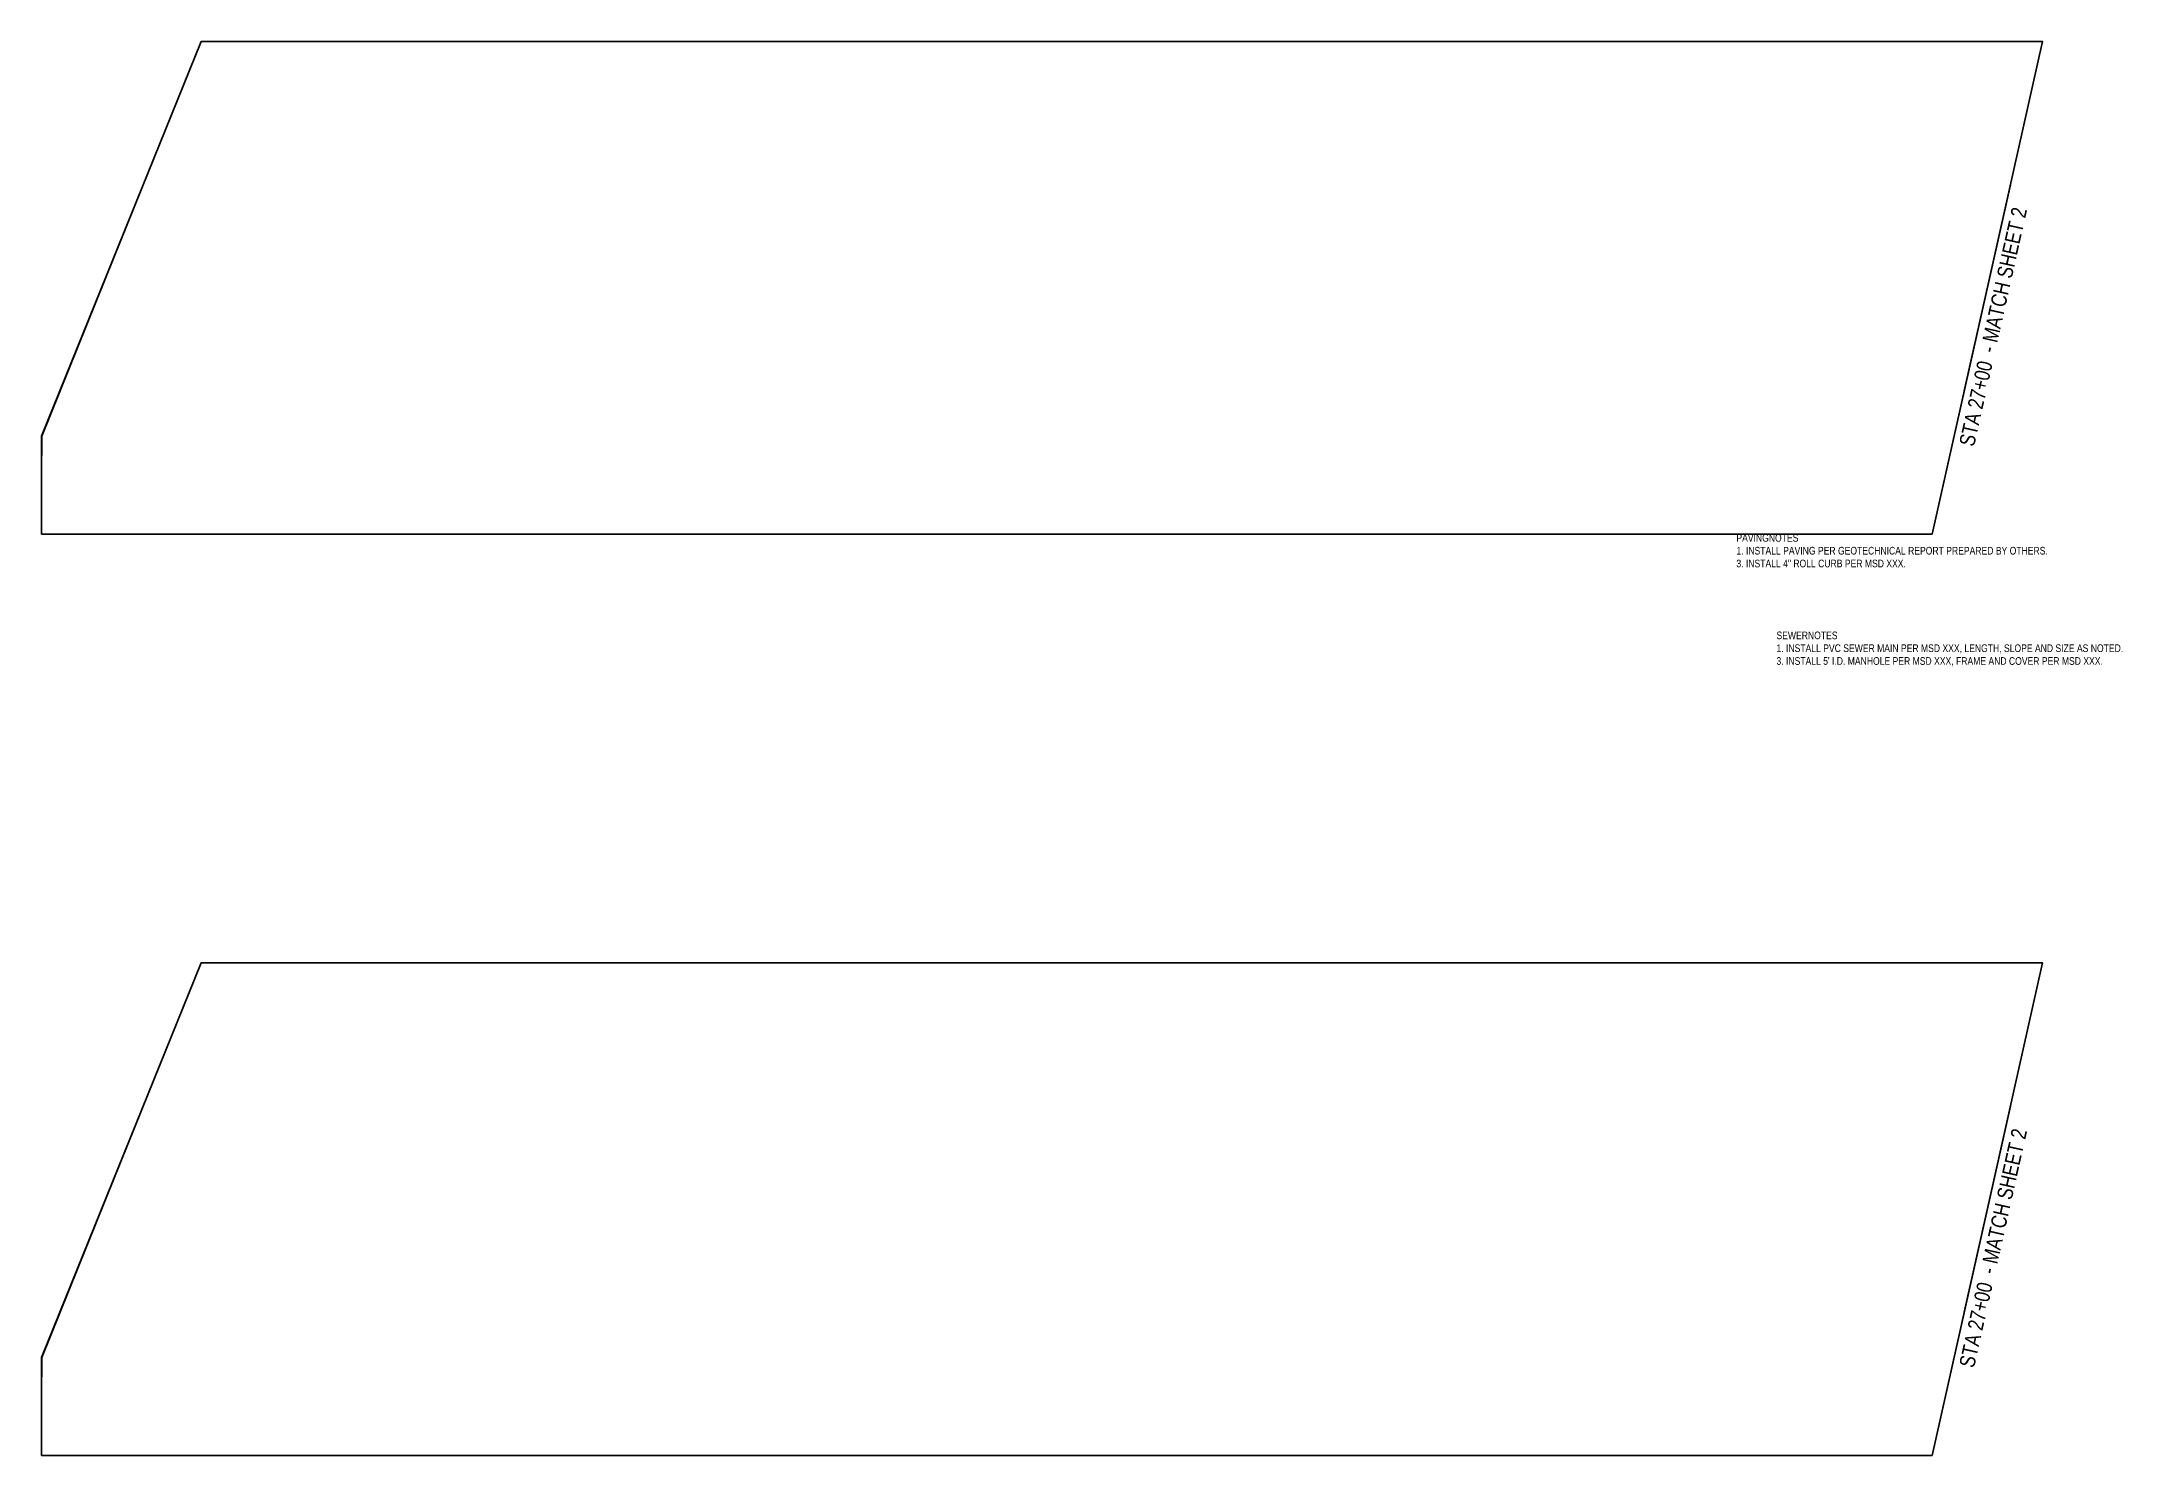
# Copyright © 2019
# Paper-space layout '1' of a CAD drawing. Header units: feet. Extents: x 2.6 to 29.7, y 3.9 to 22.3.
# The model-space entities are those that its viewports show. They can reach past a viewport. Long polylines and large blocks are cut down to what shows.
import ezdxf

# ---------------------------------------------------------------- set-up
doc = ezdxf.new("R2010")
doc.units = ezdxf.units.FT
doc.header["$MEASUREMENT"] = 0
for name, color, linetype in [('C-MATCHLINE', 251, 'Continuous'), ('C-SHEET', 7, 'Continuous'), ('PV-ANNO', 31, 'Continuous')]:
    doc.layers.add(name, color=color, linetype=linetype)
doc.layers.add('VP', color=7, linetype='Continuous', plot=False)
doc.styles.add('THIN', font='arial.ttf', dxfattribs={"width": 0.8, "height": 1.2})

msp = doc.modelspace()

# ---------------------------------------------------------------- linework, layer by layer
at = {"layer": 'C-MATCHLINE'}
for p, q in [((587237.1, 1030628.5), (587292.4, 1030723.6)), ((588217.5, 1030485.5), (588256.5, 1030588.3))]:
    msp.add_line(p, q, dxfattribs=at)
at = {"layer": 'VP', "elevation": 1000, "flags": 128}
msp.add_lwpolyline([(588190.4, 1030414), (587215.6, 1030553.5), (587222.9, 1030603.9), (587334.2, 1030795.7), (588283.6, 1030659.8)], close=True, dxfattribs=at)
msp.add_lwpolyline([(588190.4, 1030414), (587215.6, 1030553.5), (587222.9, 1030603.9), (587334.2, 1030795.7), (588283.6, 1030659.8)], close=True, dxfattribs=at)
msp.add_lwpolyline([(588190.4, 1030414), (587215.6, 1030553.5), (587222.9, 1030603.9), (587334.2, 1030795.7), (588283.6, 1030659.8)], close=True, dxfattribs=at)
msp.add_lwpolyline([(588190.4, 1030414), (587215.6, 1030553.5), (587222.9, 1030603.9), (587334.2, 1030795.7), (588283.6, 1030659.8)], close=True, dxfattribs=at)
msp.add_lwpolyline([(588190.4, 1030414), (587215.6, 1030553.5), (587222.9, 1030603.9), (587334.2, 1030795.7), (588283.6, 1030659.8)], close=True, dxfattribs=at)
msp.add_lwpolyline([(588190.4, 1030414), (587215.6, 1030553.5), (587222.9, 1030603.9), (587334.2, 1030795.7), (588283.6, 1030659.8)], close=True, dxfattribs=at)
at = {"layer": 'VP', "elevation": 1000}
msp.add_lwpolyline([(588317.8, 1030651.8), (589007.9, 1029985.6), (588974.8, 1029808.1), (588881.4, 1029711.3), (588180.5, 1030387.9), (588256.5, 1030588.3)], close=True, dxfattribs=at)
msp.add_lwpolyline([(588317.8, 1030651.8), (589007.9, 1029985.6), (588974.8, 1029808.1), (588881.4, 1029711.3), (588180.5, 1030387.9), (588256.5, 1030588.3)], close=True, dxfattribs=at)
msp.add_lwpolyline([(588317.8, 1030651.8), (589007.9, 1029985.6), (588974.8, 1029808.1), (588881.4, 1029711.3), (588180.5, 1030387.9), (588256.5, 1030588.3)], close=True, dxfattribs=at)
msp.add_lwpolyline([(588317.8, 1030651.8), (589007.9, 1029985.6), (588974.8, 1029808.1), (588881.4, 1029711.3), (588180.5, 1030387.9), (588256.5, 1030588.3)], close=True, dxfattribs=at)

psp = doc.layouts.new('1')

# ---------------------------------------------------------------- linework, layer by layer
at = {"layer": 'VP'}
for p, q in [((2.625, 17.202), (4.702, 22.341)), ((27.242, 15.927), (28.679, 22.341)), ((2.625, 5.202), (4.702, 10.341)), ((27.242, 3.927), (28.679, 10.341))]:
    psp.add_line(p, q, dxfattribs=at)
at = {"layer": 'VP', "flags": 128}
for points in [[(27.242, 15.927), (2.625, 15.927), (2.625, 17.202), (4.702, 22.341), (28.679, 22.341)], [(27.242, 3.927), (2.625, 3.927), (2.625, 5.202), (4.702, 10.341), (28.679, 10.341)]]:
    psp.add_lwpolyline(points, close=True, dxfattribs=at)

# ---------------------------------------------------------------- texts
at = {"layer": 'C-SHEET', "char_height": 0.2, "attachment_point": 1, "rotation": 77.3728, "style": 'THIN'}
for insert in [(27.59, 17.101), (27.59, 5.101)]:
    psp.add_mtext('STA 27+00  - MATCH SHEET 2', dxfattribs=dict(at, insert=insert))
at = {"layer": 'PV-ANNO', "char_height": 0.1, "attachment_point": 1, "style": 'THIN'}
for s, insert in [('PAVINGNOTES}\\P1. INSTALL PAVING PER GEOTECHNICAL REPORT PREPARED BY OTHERS. \\P3. INSTALL 4" ROLL CURB PER MSD XXX. \\P', (24.692, 15.927)), ("SEWERNOTES}\\P1. INSTALL PVC SEWER MAIN PER MSD XXX, LENGTH, SLOPE AND SIZE AS NOTED. \\P3. INSTALL 5' I.D. MANHOLE PER MSD XXX, FRAME AND COVER PER MSD XXX. \\P", (25.214, 14.657))]:
    psp.add_mtext(s, dxfattribs=dict(at, insert=insert))

# ---------------------------------------------------------------- viewports
at = {"layer": 'VP', "view_target_point": (588614.432, 1029958.776), "view_twist_angle": 8.143037}
vp = psp.add_viewport(center=(15.652, 19.134), size=(26.054, 6.41444), view_center_point=(-947.835, 518.848), view_height=256.57771, dxfattribs=at)
vp.dxf.flags = 0x10000  # cut along an outline
vp.dxf.clipping_boundary_handle = psp.add_lwpolyline([(27.242, 15.927), (2.625, 15.927), (2.625, 17.202), (4.702, 22.341), (28.679, 22.341)], format="xyb", close=True, dxfattribs={"invisible": 1}).dxf.handle
vp = psp.add_viewport(center=(15.652, 7.134), size=(26.054, 6.41444), view_center_point=(-947.835, 518.848), view_height=256.57771, status=3, dxfattribs=at)
vp.frozen_layers = ['PV-ANNO']
vp.dxf.flags = 0x10000  # cut along an outline
vp.dxf.clipping_boundary_handle = psp.add_lwpolyline([(27.242, 3.927), (2.625, 3.927), (2.625, 5.202), (4.702, 10.341), (28.679, 10.341)], format="xyb", close=True, dxfattribs={"invisible": 1}).dxf.handle

doc.saveas('drawing.dxf')
